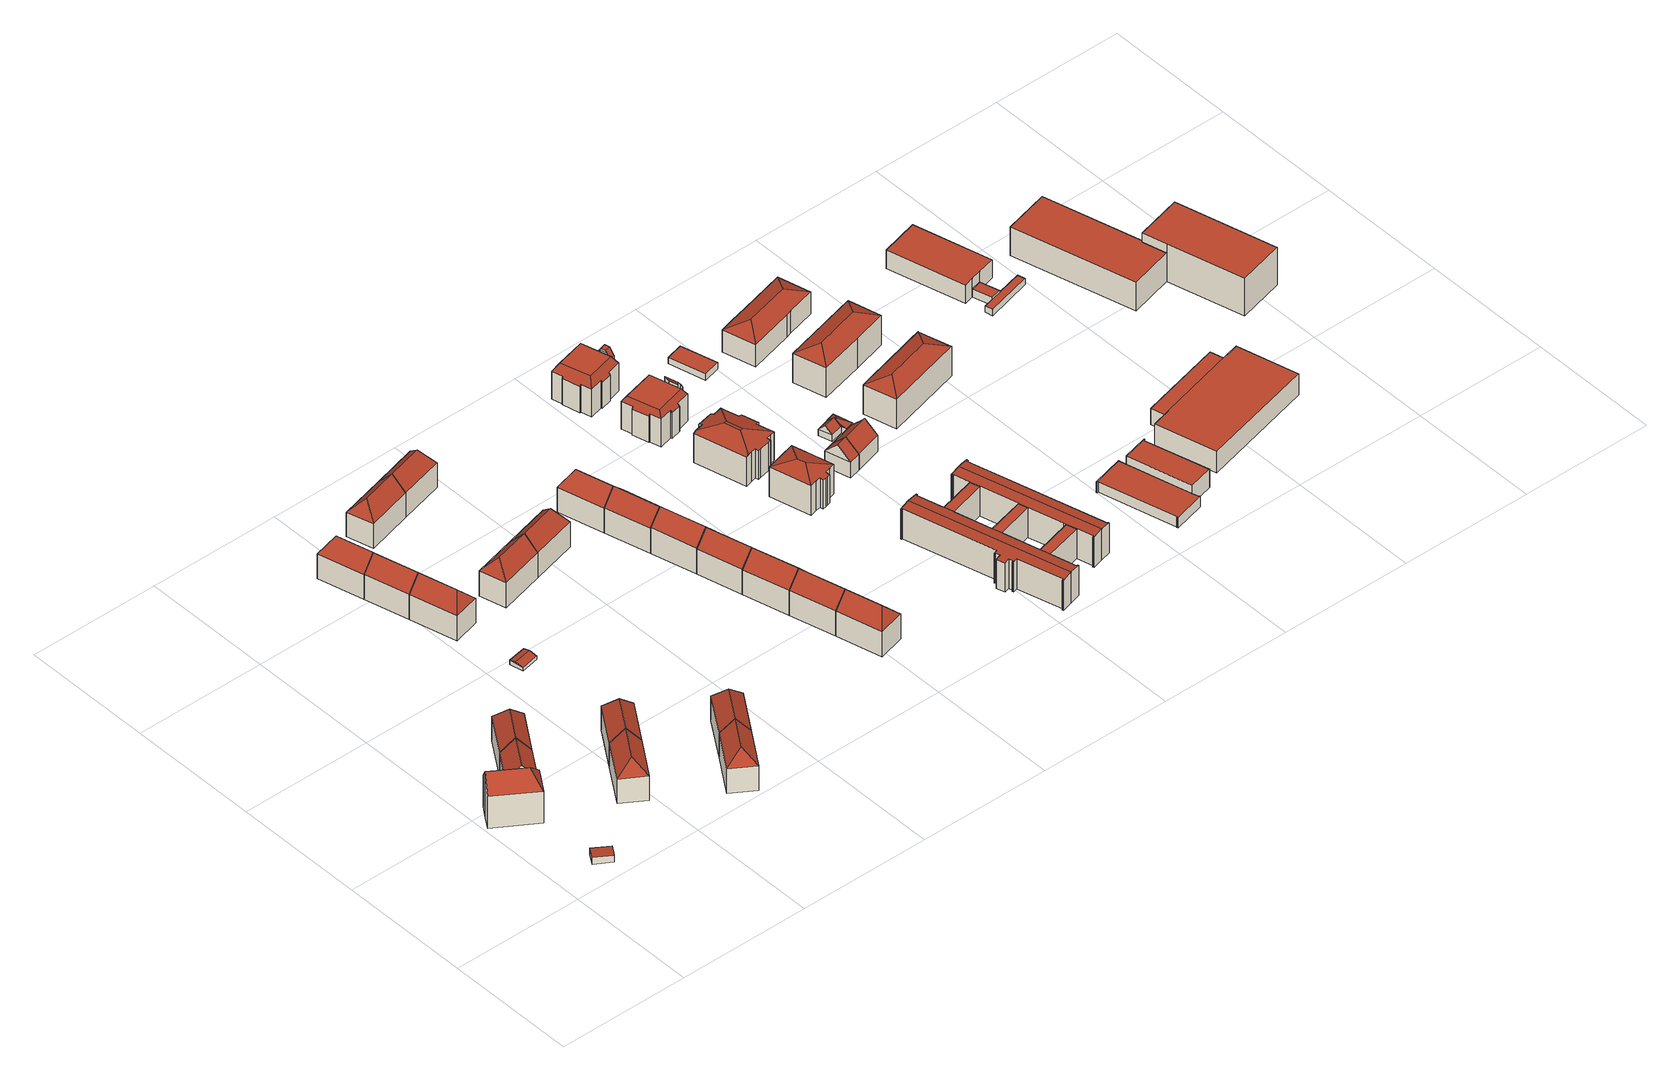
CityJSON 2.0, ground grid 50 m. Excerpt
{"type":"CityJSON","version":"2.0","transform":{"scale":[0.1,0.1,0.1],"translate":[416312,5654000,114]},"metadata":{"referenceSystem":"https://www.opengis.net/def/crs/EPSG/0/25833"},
"CityObjects":{
"building1":{"type":"Building","attributes":{"Dachtyp_tdc":"tdcPolyFlatRoof","Gemeindeschluessel":14612000,"Dachneigung":3.29,"QualitaetDacherkennung":63,"Geometrietyp2DReferenz":"3000","measuredHeight":2.81,"function":"31001_9998","roofType":"2100"},"geometry":[{"type":"Solid","lod":"2","boundaries":[[[[0,1,2,3]],[[1,4,5,2]],[[4,6,7,5]],[[6,0,3,7]],[[6,4,1,0]],[[3,2,5,7]]]],"semantics":{"surfaces":[{"type":"WallSurface"},{"type":"RoofSurface"},{"type":"GroundSurface"}],"values":[[0,0,0,0,1,2]]}}]},
"building2":{"type":"Building","attributes":{"Dachtyp_tdc":"tdcHipAndGableRoof","Gemeindeschluessel":14612000,"Dachneigung":47.98,"QualitaetDacherkennung":74,"Geometrietyp2DReferenz":"3000","measuredHeight":18.82,"function":"31001_9998","roofType":"5000"},"geometry":[{"type":"Solid","lod":"2","boundaries":[[[[8,9,10,11]],[[9,12,13,10]],[[12,14,15,13]],[[14,16,17,15]],[[16,18,19,17]],[[18,20,21,19]],[[20,8,11,21]],[[16,14,22]],[[14,12,9,8,20,22]],[[20,18,16,22]],[[11,10,13,15,17,19,21]]]],"semantics":{"surfaces":[{"type":"WallSurface"},{"type":"RoofSurface"},{"type":"GroundSurface"}],"values":[[0,0,0,0,0,0,0,1,1,1,2]]}}]},
"building3":{"type":"Building","attributes":{"Dachtyp_tdc":"tdcGableRoof","Gemeindeschluessel":14612000,"Dachneigung":47.34,"QualitaetDacherkennung":72,"Geometrietyp2DReferenz":"3000","measuredHeight":15.58,"function":"31001_9998","roofType":"3100"},"geometry":[{"type":"Solid","lod":"2","boundaries":[[[[23,24,25,10]],[[24,26,27,25]],[[26,28,13,27]],[[28,23,10,13]],[[26,24,29]],[[23,28,30]],[[24,23,30,29]],[[28,26,29,30]],[[10,25,27,13]]]],"semantics":{"surfaces":[{"type":"WallSurface"},{"type":"RoofSurface"},{"type":"GroundSurface"}],"values":[[0,0,0,0,0,0,1,1,2]]}}]},
"building4":{"type":"Building","attributes":{"Dachtyp_tdc":"tdcHipAndGableRoof","Gemeindeschluessel":14612000,"Dachneigung":46.86,"QualitaetDacherkennung":62,"Geometrietyp2DReferenz":"3000","measuredHeight":15.5,"function":"31001_9998","roofType":"5000"},"geometry":[{"type":"Solid","lod":"2","boundaries":[[[[31,32,33,34]],[[32,35,36,33]],[[35,26,37,36]],[[26,31,34,37]],[[35,32,38]],[[31,26,39]],[[32,31,39,38]],[[26,35,38,39]],[[34,33,36,37]]]],"semantics":{"surfaces":[{"type":"WallSurface"},{"type":"RoofSurface"},{"type":"GroundSurface"}],"values":[[0,0,0,0,1,0,1,1,2]]}}]},
"building5":{"type":"Building","attributes":{"Dachtyp_tdc":"tdcHipAndGableRoof","Gemeindeschluessel":14612000,"Dachneigung":47,"QualitaetDacherkennung":72,"Geometrietyp2DReferenz":"3000","measuredHeight":15.41,"function":"31001_9998","roofType":"5000"},"geometry":[{"type":"Solid","lod":"2","boundaries":[[[[40,41,42,43]],[[41,44,45,42]],[[44,46,47,45]],[[46,40,43,47]],[[44,41,48]],[[40,46,49]],[[41,40,49,48]],[[46,44,48,49]],[[43,42,45,47]]]],"semantics":{"surfaces":[{"type":"WallSurface"},{"type":"RoofSurface"},{"type":"GroundSurface"}],"values":[[0,0,0,0,1,0,1,1,2]]}}]},
"building6":{"type":"Building","attributes":{"Dachtyp_tdc":"tdcHipAndGableRoof","Gemeindeschluessel":14612000,"Dachneigung":47.11,"QualitaetDacherkennung":73,"Geometrietyp2DReferenz":"3000","measuredHeight":15.39,"function":"31001_9998","roofType":"5000"},"geometry":[{"type":"Solid","lod":"2","boundaries":[[[[50,51,52,47]],[[51,53,54,52]],[[53,55,43,54]],[[55,50,47,43]],[[53,51,56]],[[50,55,49]],[[51,50,49,56]],[[55,53,56,49]],[[47,52,54,43]]]],"semantics":{"surfaces":[{"type":"WallSurface"},{"type":"RoofSurface"},{"type":"GroundSurface"}],"values":[[0,0,0,0,1,0,1,1,2]]}}]},
"building7":{"type":"Building","attributes":{"Dachtyp_tdc":"tdcHipAndGableRoof","Gemeindeschluessel":14612000,"Dachneigung":46.91,"QualitaetDacherkennung":72,"Geometrietyp2DReferenz":"3000","measuredHeight":15.43,"function":"31001_9998","roofType":"5000"},"geometry":[{"type":"Solid","lod":"2","boundaries":[[[[57,58,59,60]],[[58,61,62,59]],[[61,63,64,62]],[[63,57,60,64]],[[61,58,65]],[[57,63,66]],[[58,57,66,65]],[[63,61,65,66]],[[60,59,62,64]]]],"semantics":{"surfaces":[{"type":"WallSurface"},{"type":"RoofSurface"},{"type":"GroundSurface"}],"values":[[0,0,0,0,1,0,1,1,2]]}}]},
"building8":{"type":"Building","attributes":{"Dachtyp_tdc":"tdcGableRoof","Gemeindeschluessel":14612000,"Dachneigung":17.87,"QualitaetDacherkennung":82,"Geometrietyp2DReferenz":"3000","measuredHeight":2.38,"function":"31001_9998","roofType":"3100"},"geometry":[{"type":"Solid","lod":"2","boundaries":[[[[67,68,69,70]],[[68,71,72,69]],[[71,73,74,72]],[[73,67,70,74]],[[71,68,75]],[[67,73,76]],[[68,67,76,75]],[[73,71,75,76]],[[70,69,72,74]]]],"semantics":{"surfaces":[{"type":"WallSurface"},{"type":"RoofSurface"},{"type":"GroundSurface"}],"values":[[0,0,0,0,0,0,1,1,2]]}}]},
"building9":{"type":"Building","attributes":{"Dachtyp_tdc":"tdcHipAndGableRoof","Gemeindeschluessel":14612000,"Dachneigung":46.76,"QualitaetDacherkennung":74,"Geometrietyp2DReferenz":"3000","measuredHeight":15.59,"function":"31001_9998","roofType":"5000"},"geometry":[{"type":"Solid","lod":"2","boundaries":[[[[77,78,79,80]],[[78,81,82,79]],[[81,83,84,82]],[[83,77,80,84]],[[81,78,85]],[[77,83,86]],[[78,77,86,85]],[[83,81,85,86]],[[80,79,82,84]]]],"semantics":{"surfaces":[{"type":"WallSurface"},{"type":"RoofSurface"},{"type":"GroundSurface"}],"values":[[0,0,0,0,1,0,1,1,2]]}}]},
"building10":{"type":"Building","attributes":{"Dachtyp_tdc":"tdcHipAndGableRoof","Gemeindeschluessel":14612000,"Dachneigung":46.95,"QualitaetDacherkennung":73,"Geometrietyp2DReferenz":"3000","measuredHeight":15.46,"function":"31001_9998","roofType":"5000"},"geometry":[{"type":"Solid","lod":"2","boundaries":[[[[63,87,88,64]],[[87,89,90,88]],[[89,57,60,90]],[[57,63,64,60]],[[89,87,91]],[[63,57,92]],[[87,63,92,91]],[[57,89,91,92]],[[64,88,90,60]]]],"semantics":{"surfaces":[{"type":"WallSurface"},{"type":"RoofSurface"},{"type":"GroundSurface"}],"values":[[0,0,0,0,1,0,1,1,2]]}}]},
"building11":{"type":"Building","attributes":{"Dachtyp_tdc":"tdcGableRoof","Gemeindeschluessel":14612000,"Dachneigung":47.06,"QualitaetDacherkennung":64,"Geometrietyp2DReferenz":"3000","measuredHeight":15.62,"function":"31001_9998","roofType":"3100"},"geometry":[{"type":"Solid","lod":"2","boundaries":[[[[93,77,80,94]],[[77,95,84,80]],[[95,96,97,84]],[[96,93,94,97]],[[95,77,86]],[[93,96,98]],[[77,93,98,86]],[[96,95,86,98]],[[94,80,84,97]]]],"semantics":{"surfaces":[{"type":"WallSurface"},{"type":"RoofSurface"},{"type":"GroundSurface"}],"values":[[0,0,0,0,0,0,1,1,2]]}}]},
"building12":{"type":"Building","attributes":{"Dachtyp_tdc":"tdcHipAndGableRoof","Gemeindeschluessel":14612000,"Dachneigung":47.13,"QualitaetDacherkennung":74,"Geometrietyp2DReferenz":"3000","measuredHeight":15.6,"function":"31001_9998","roofType":"5000"},"geometry":[{"type":"Solid","lod":"2","boundaries":[[[[99,100,101,97]],[[100,102,103,101]],[[102,93,94,103]],[[93,99,97,94]],[[102,100,104]],[[99,93,105]],[[100,99,105,104]],[[93,102,104,105]],[[97,101,103,94]]]],"semantics":{"surfaces":[{"type":"WallSurface"},{"type":"RoofSurface"},{"type":"GroundSurface"}],"values":[[0,0,0,0,1,0,1,1,2]]}}]},
"building13":{"type":"Building","attributes":{"Dachtyp_tdc":"tdcHipAndGableRoof","Gemeindeschluessel":14612000,"Dachneigung":46.88,"QualitaetDacherkennung":65,"Geometrietyp2DReferenz":"3000","measuredHeight":15.65,"function":"31001_9998","roofType":"5000"},"geometry":[{"type":"Solid","lod":"2","boundaries":[[[[106,107,108,109]],[[107,110,111,108]],[[110,112,113,111]],[[112,106,109,113]],[[110,107,114]],[[106,112,115]],[[107,106,115,114]],[[112,110,114,115]],[[109,108,111,113]]]],"semantics":{"surfaces":[{"type":"WallSurface"},{"type":"RoofSurface"},{"type":"GroundSurface"}],"values":[[0,0,0,0,1,0,1,1,2]]}}]},
"building14":{"type":"Building","attributes":{"Dachtyp_tdc":"tdcHipAndGableRoof","Gemeindeschluessel":14612000,"Dachneigung":47.05,"QualitaetDacherkennung":65,"Geometrietyp2DReferenz":"3000","measuredHeight":15.39,"function":"31001_9998","roofType":"5000"},"geometry":[{"type":"Solid","lod":"2","boundaries":[[[[116,117,118,119]],[[117,120,121,118]],[[120,122,123,121]],[[122,116,119,123]],[[120,117,124]],[[116,122,125]],[[117,116,125,124]],[[122,120,124,125]],[[119,118,121,123]]]],"semantics":{"surfaces":[{"type":"WallSurface"},{"type":"RoofSurface"},{"type":"GroundSurface"}],"values":[[0,0,0,0,1,0,1,1,2]]}}]},
"building15":{"type":"Building","attributes":{"Dachtyp_tdc":"tdcHipAndGableRoof","Gemeindeschluessel":14612000,"Dachneigung":46.88,"QualitaetDacherkennung":65,"Geometrietyp2DReferenz":"3000","measuredHeight":15.63,"function":"31001_9998","roofType":"5000"},"geometry":[{"type":"Solid","lod":"2","boundaries":[[[[112,126,127,113]],[[126,128,129,127]],[[128,106,109,129]],[[106,112,113,109]],[[128,126,130]],[[112,106,115]],[[126,112,115,130]],[[106,128,130,115]],[[113,127,129,109]]]],"semantics":{"surfaces":[{"type":"WallSurface"},{"type":"RoofSurface"},{"type":"GroundSurface"}],"values":[[0,0,0,0,1,0,1,1,2]]}}]},
"building16":{"type":"Building","attributes":{"Dachtyp_tdc":"tdcHipAndGableRoof","Gemeindeschluessel":14612000,"Dachneigung":46.89,"QualitaetDacherkennung":65,"Geometrietyp2DReferenz":"3000","measuredHeight":15.41,"function":"31001_9998","roofType":"5000"},"geometry":[{"type":"Solid","lod":"2","boundaries":[[[[122,131,132,123]],[[131,133,134,132]],[[133,116,119,134]],[[116,122,123,119]],[[133,131,135]],[[122,116,125]],[[131,122,125,135]],[[116,133,135,125]],[[123,132,134,119]]]],"semantics":{"surfaces":[{"type":"WallSurface"},{"type":"RoofSurface"},{"type":"GroundSurface"}],"values":[[0,0,0,0,1,0,1,1,2]]}}]},
"building17":{"type":"Building","attributes":{"Dachtyp_tdc":"tdcHipAndGableRoof","Gemeindeschluessel":14612000,"Dachneigung":46.81,"QualitaetDacherkennung":74,"Geometrietyp2DReferenz":"3000","measuredHeight":15.69,"function":"31001_9998","roofType":"5000"},"geometry":[{"type":"Solid","lod":"2","boundaries":[[[[136,137,138,139]],[[137,140,141,138]],[[140,142,143,141]],[[142,136,139,143]],[[140,137,144]],[[136,142,145]],[[137,136,145,144]],[[142,140,144,145]],[[139,138,141,143]]]],"semantics":{"surfaces":[{"type":"WallSurface"},{"type":"RoofSurface"},{"type":"GroundSurface"}],"values":[[0,0,0,0,1,0,1,1,2]]}}]},
"building18":{"type":"Building","attributes":{"Dachtyp_tdc":"tdcGableRoof","Gemeindeschluessel":14612000,"Dachneigung":46.72,"QualitaetDacherkennung":76,"Geometrietyp2DReferenz":"3000","measuredHeight":15.69,"function":"31001_9998","roofType":"3100"},"geometry":[{"type":"Solid","lod":"2","boundaries":[[[[146,136,139,147]],[[136,142,143,139]],[[142,148,149,143]],[[148,146,147,149]],[[142,136,145]],[[146,148,150]],[[136,146,150,145]],[[148,142,145,150]],[[147,139,143,149]]]],"semantics":{"surfaces":[{"type":"WallSurface"},{"type":"RoofSurface"},{"type":"GroundSurface"}],"values":[[0,0,0,0,0,0,1,1,2]]}}]},
"building19":{"type":"Building","attributes":{"Dachtyp_tdc":"tdcGableRoof","Gemeindeschluessel":14612000,"Dachneigung":46.92,"QualitaetDacherkennung":76,"Geometrietyp2DReferenz":"3000","measuredHeight":15.68,"function":"31001_9998","roofType":"3100"},"geometry":[{"type":"Solid","lod":"2","boundaries":[[[[151,146,147,152]],[[146,153,149,147]],[[153,154,155,149]],[[154,151,152,155]],[[153,146,156]],[[151,154,157]],[[146,151,157,156]],[[154,153,156,157]],[[152,147,149,155]]]],"semantics":{"surfaces":[{"type":"WallSurface"},{"type":"RoofSurface"},{"type":"GroundSurface"}],"values":[[0,0,0,0,0,0,1,1,2]]}}]},
"building20":{"type":"Building","attributes":{"Dachtyp_tdc":"tdcGableRoof","Gemeindeschluessel":14612000,"Dachneigung":46.98,"QualitaetDacherkennung":73,"Geometrietyp2DReferenz":"3000","measuredHeight":15.67,"function":"31001_9998","roofType":"3100"},"geometry":[{"type":"Solid","lod":"2","boundaries":[[[[158,151,152,159]],[[151,160,155,152]],[[160,161,162,155]],[[161,158,159,162]],[[160,151,157]],[[158,161,163]],[[151,158,163,157]],[[161,160,157,163]],[[159,152,155,162]]]],"semantics":{"surfaces":[{"type":"WallSurface"},{"type":"RoofSurface"},{"type":"GroundSurface"}],"values":[[0,0,0,0,0,0,1,1,2]]}}]},
"building21":{"type":"Building","attributes":{"Dachtyp_tdc":"tdcFreeFormRoof","Gemeindeschluessel":14612000,"Dachneigung":44.76,"QualitaetDacherkennung":67,"Geometrietyp2DReferenz":"3000","measuredHeight":15.62,"function":"31001_9998","roofType":"5000"},"geometry":[{"type":"Solid","lod":"2","boundaries":[[[[164,165,166,167]],[[165,168,159,166]],[[168,169,162,159]],[[169,164,167,162]],[[163,169,168]],[[170,163,168,165]],[[170,165,164]],[[163,170,164,169]],[[167,166,159,162]]]],"semantics":{"surfaces":[{"type":"WallSurface"},{"type":"RoofSurface"},{"type":"GroundSurface"}],"values":[[0,0,0,0,0,1,0,1,2]]}}]},
"building22":{"type":"Building","attributes":{"Dachtyp_tdc":"tdcGableRoof","Gemeindeschluessel":14612000,"Dachneigung":46.89,"QualitaetDacherkennung":71,"Geometrietyp2DReferenz":"3000","measuredHeight":15.59,"function":"31001_9998","roofType":"3100"},"geometry":[{"type":"Solid","lod":"2","boundaries":[[[[171,165,172,173]],[[165,174,175,172]],[[174,176,177,175]],[[176,171,173,177]],[[174,165,178]],[[171,176,179]],[[165,171,179,178]],[[176,174,178,179]],[[173,172,175,177]]]],"semantics":{"surfaces":[{"type":"WallSurface"},{"type":"RoofSurface"},{"type":"GroundSurface"}],"values":[[0,0,0,0,0,0,1,1,2]]}}]},
"building23":{"type":"Building","attributes":{"Dachtyp_tdc":"tdcHipAndGableRoof","Gemeindeschluessel":14612000,"Dachneigung":46.72,"QualitaetDacherkennung":73,"Geometrietyp2DReferenz":"3000","measuredHeight":15.56,"function":"31001_9998","roofType":"5000"},"geometry":[{"type":"Solid","lod":"2","boundaries":[[[[180,181,182,177]],[[181,183,184,182]],[[183,185,173,184]],[[185,180,177,173]],[[183,181,186]],[[180,185,187]],[[181,180,187,186]],[[185,183,186,187]],[[177,182,184,173]]]],"semantics":{"surfaces":[{"type":"WallSurface"},{"type":"RoofSurface"},{"type":"GroundSurface"}],"values":[[0,0,0,0,1,0,1,1,2]]}}]},
"building24":{"type":"Building","attributes":{"Gemeindeschluessel":14612000,"Geometrietyp2DReferenz":"3000","function":"31001_9998","roofType":"9999"},"children":["building24-1","building24-2"]},
"building24-1":{"type":"BuildingPart","attributes":{"Dachtyp_tdc":"tdcHipRoof","Dachneigung":18.29,"QualitaetDacherkennung":55,"Geometrietyp2DReferenz":"3000","measuredHeight":14.14,"roofType":"3200"},"parents":["building24"],"geometry":[{"type":"MultiSurface","lod":"2","boundaries":[[[188,189,190,191,192]],[[189,193,194,190]],[[193,195,196,194]],[[195,197,198,196]],[[197,199,200,198]],[[199,201,202,200]],[[203,204,205,206]],[[204,207,208,205]],[[207,209,210,208]],[[209,211,212,210]],[[211,213,214,212]],[[213,215,216,214]],[[215,217,218,216]],[[217,219,220,218]],[[211,209,207,204,203,201,199,197,195,193,221]],[[215,213,222]],[[193,189,188,217,215,222,221]],[[213,211,221,222]],[[191,190,194,196,198,200,202,206,205,208,210,212,214,216,218]],[[201,203,206,202]]],"semantics":{"surfaces":[{"type":"WallSurface"},{"type":"RoofSurface"},{"type":"GroundSurface"}],"values":[0,0,0,0,0,0,0,0,0,0,0,0,0,0,1,1,1,1,2,0]}}]},
"building24-2":{"type":"BuildingPart","attributes":{"Dachtyp_tdc":"tdcGableRoof","Dachneigung":31.77,"QualitaetDacherkennung":14,"Geometrietyp2DReferenz":"3000","measuredHeight":7.33,"roofType":"3100"},"parents":["building24"],"geometry":[{"type":"MultiSurface","lod":"2","boundaries":[[[223,224,225,226]],[[224,227,190,225]],[[227,192,191,190]],[[220,223,226,218]],[[219,228,229,230]],[[227,224,229,228,192]],[[223,230,229,224]],[[220,219,230,223]],[[226,225,190,191,218]]],"semantics":{"surfaces":[{"type":"WallSurface"},{"type":"RoofSurface"},{"type":"GroundSurface"}],"values":[0,0,0,0,1,1,0,0,2]}}]},
"building25":{"type":"Building","attributes":{"Dachtyp_tdc":"tdcFreeFormRoof","Gemeindeschluessel":14612000,"Dachneigung":19.3,"QualitaetDacherkennung":55,"Geometrietyp2DReferenz":"3000","measuredHeight":14.36,"function":"31001_9998","roofType":"5000"},"geometry":[{"type":"Solid","lod":"2","boundaries":[[[[231,232,233,234]],[[232,235,236,233]],[[235,237,238,236]],[[237,239,240,238]],[[239,241,242,240]],[[241,243,244,242]],[[243,245,246,244]],[[245,247,248,246]],[[247,249,250,248]],[[249,251,252,250]],[[251,253,254,252]],[[253,255,256,254]],[[255,257,258,256]],[[257,259,260,258]],[[259,261,262,260]],[[261,263,264,262]],[[263,265,266,264]],[[265,267,268,266]],[[267,269,270,268]],[[269,271,272,270]],[[271,273,274,272]],[[273,275,276,274]],[[275,231,234,276]],[[277,278,279,280,255,253]],[[281,267,265,263,261,259,257,280,279,282]],[[231,275,273,271,269,281,282,283,284,232]],[[239,237,235,284,283,278,277,251,249,247,245,243,241]],[[278,283,282,279]],[[235,232,284]],[[253,251,277]],[[257,255,280]],[[269,267,281]],[[234,233,236,238,240,242,244,246,248,250,252,254,256,258,260,262,264,266,268,270,272,274,276]]]],"semantics":{"surfaces":[{"type":"WallSurface"},{"type":"RoofSurface"},{"type":"GroundSurface"}],"values":[[0,0,0,0,0,0,0,0,0,0,0,0,0,0,0,0,0,0,0,0,0,0,0,1,1,1,1,1,0,0,0,0,2]]}}]},
"building26":{"type":"Building","attributes":{"Gemeindeschluessel":14612000,"Geometrietyp2DReferenz":"3000","function":"31001_9998","roofType":"9999"},"children":["building26-1","building26-2"]},
"building26-1":{"type":"BuildingPart","attributes":{"Dachtyp_tdc":"tdcCutTentRoof","Dachneigung":0,"QualitaetDacherkennung":75,"Geometrietyp2DReferenz":"3000","measuredHeight":13.65,"roofType":"9999"},"parents":["building26"],"geometry":[{"type":"MultiSurface","lod":"2","boundaries":[[[285,286,287,288]],[[286,289,290,287]],[[289,291,292,290]],[[291,293,294,292]],[[295,296,297]],[[296,298,299,297]],[[298,300,301,299]],[[300,302,303,301]],[[302,304,305,303]],[[304,306,307,305]],[[306,308,309,307]],[[308,310,311,309]],[[310,312,313,311]],[[312,314,315,313]],[[314,316,317,315]],[[316,318,319,317]],[[318,320,321,319]],[[320,322,323,321]],[[322,324,325,323]],[[324,326,327,325]],[[326,328,329,327]],[[328,330,331,329]],[[330,332,333,331]],[[332,285,288,333]],[[308,306,304,302,300,298,296,295,293,291,289,334,335]],[[318,316,314,312,310,308,335,336]],[[328,326,324,322,320,318,336,337]],[[289,286,285,332,330,328,337,334]],[[337,336,335,334]],[[288,287,290,292,294,297,299,301,303,305,307,309,311,313,315,317,319,321,323,325,327,329,331,333]]],"semantics":{"surfaces":[{"type":"WallSurface"},{"type":"RoofSurface"},{"type":"GroundSurface"}],"values":[0,0,0,0,0,0,0,0,0,0,0,0,0,0,0,0,0,0,0,0,0,0,0,0,1,1,1,1,1,2]}}]},
"building26-2":{"type":"BuildingPart","attributes":{"Dachtyp_tdc":"tdcPolyFlatRoof","Dachneigung":56.02,"QualitaetDacherkennung":42,"Geometrietyp2DReferenz":"3000","measuredHeight":14.26,"roofType":"2100"},"parents":["building26"],"geometry":[{"type":"MultiSurface","lod":"2","boundaries":[[[338,339,292,294,293]],[[339,340,341,292]],[[340,342,343,341]],[[342,344,345,343]],[[344,346,295,297,345]],[[346,344,342,340,339,338]],[[294,292,341,343,345,297]]],"semantics":{"surfaces":[{"type":"WallSurface"},{"type":"RoofSurface"},{"type":"GroundSurface"}],"values":[0,0,0,0,0,1,2]}}]},
"building27":{"type":"Building","attributes":{"Gemeindeschluessel":14612000,"Geometrietyp2DReferenz":"3000","function":"31001_9998","roofType":"9999"},"children":["building27-1","building27-2"]},
"building27-1":{"type":"BuildingPart","attributes":{"Dachtyp_tdc":"tdcCutTentRoof","Dachneigung":0.496,"QualitaetDacherkennung":67,"Geometrietyp2DReferenz":"3000","measuredHeight":14.46,"roofType":"9999"},"parents":["building27"],"geometry":[{"type":"MultiSurface","lod":"2","boundaries":[[[347,348,349,350]],[[348,351,352,349]],[[351,353,354,352]],[[353,355,356,354]],[[355,357,358,356]],[[357,359,360,358]],[[359,361,362,360]],[[361,363,364,362]],[[363,365,364]],[[366,367,368,369]],[[367,370,371,368]],[[370,372,373,371]],[[372,374,375,373]],[[374,376,377,375]],[[376,378,379,377]],[[378,380,381,379]],[[380,382,383,381]],[[382,384,385,383]],[[384,347,350,385]],[[361,359,357,355,353,351,386,387]],[[370,367,366,365,363,361,387,388]],[[380,378,376,374,372,370,388,389]],[[351,348,347,384,382,380,389,386]],[[389,388,387,386]],[[350,349,352,354,356,358,360,362,364,368,371,373,375,377,379,381,383,385]]],"semantics":{"surfaces":[{"type":"WallSurface"},{"type":"RoofSurface"},{"type":"GroundSurface"}],"values":[0,0,0,0,0,0,0,0,0,0,0,0,0,0,0,0,0,0,0,1,1,1,1,1,2]}}]},
"building27-2":{"type":"BuildingPart","attributes":{"Dachtyp_tdc":"tdcCutGableRoof","Dachneigung":58.44,"QualitaetDacherkennung":35,"Geometrietyp2DReferenz":"3000","measuredHeight":14.31,"roofType":"9999"},"parents":["building27"],"geometry":[{"type":"MultiSurface","lod":"2","boundaries":[[[365,390,391,364]],[[390,392,393,391]],[[392,369,368,393]],[[390,365,394,395]],[[392,390,395,396]],[[369,392,396,397,366]],[[396,395,394,397]],[[364,391,393,368]]],"semantics":{"surfaces":[{"type":"WallSurface"},{"type":"RoofSurface"},{"type":"GroundSurface"}],"values":[0,0,0,1,0,1,1,2]}}]},
"building28":{"type":"Building","attributes":{"Gemeindeschluessel":14612000,"Dachneigung":84.16,"Dachorientierung":165.35,"MittlereTraufHoehe":126.36,"QualitaetDacherkennung":100,"ObjektHoehe":12.71,"BodenHoehe":114.08,"Geometrietyp2DReferenz":"3000","AbsoluteHoehe":126.79,"Dachflaeche":495.5,"measuredHeight":12.71,"function":"31001_9998","roofType":"3100","storeysAboveGround":4},"children":["building28-1","building28-2","building28-3","building28-4"],"geometry":[{"type":"MultiSurface","lod":"2","boundaries":[[[398,399,400,401]],[[399,402,403,400]],[[402,404,405,403]],[[404,406,407,405]],[[406,408,409,410,407]],[[411,412,413,414,415,416]],[[417,418,419,420,421,422]],[[423,424,425,426]],[[424,427,428,425]],[[427,429,430,428]],[[429,431,432,430]],[[431,433,434,432]],[[433,435,436,434]],[[435,437,438,436]],[[437,439,440,438]],[[439,441,442,440]],[[441,443,444,442]],[[443,445,446,444]],[[445,447,448,446]],[[447,449,450,448]],[[449,398,401,450]],[[451,452,453,454,455]],[[452,456,457,453]],[[456,458,459,457]],[[458,460,461,459]],[[460,462,463,461]],[[462,464,465,463]],[[464,466,467,465]],[[466,423,426,467]],[[460,458,456,452,451,468,418,417,469,412,411,470,408,406,404,402,399]],[[399,398,449,447,445,443,441,439,437,435,433,431,429,427,424,423,466,464,462,460]],[[426,425,428,430,432,434,436,438,440,442,444,446,448,450,401,400,403,405,407,410,471,415,414,472,421,420,473,454,453,457,459,461,463,465,467]],[[474,409,408,470]],[[474,471,410,409]],[[416,474,470,411]],[[416,415,471,474]],[[475,413,412,469]],[[475,472,414,413]],[[422,475,469,417]],[[422,421,472,475]],[[476,419,418,468]],[[476,473,420,419]],[[455,476,468,451]],[[455,454,473,476]]],"semantics":{"surfaces":[{"type":"WallSurface"},{"type":"RoofSurface"},{"type":"GroundSurface"},{"type":"ClosureSurface","isClosure":"1","QuelleClosure":"LoD2WallSurface"}],"values":[0,0,0,0,0,0,0,0,0,0,0,0,0,0,0,0,0,0,0,0,0,0,0,0,0,0,0,0,0,1,1,2,0,3,0,3,0,3,0,3,0,3,0,3]}}]},
"building28-1":{"type":"BuildingPart","attributes":{"Dachneigung":90,"Dachorientierung":0,"MittlereTraufHoehe":126.1,"QualitaetDacherkennung":95,"BodenHoehe":114.08,"ObjektTeilHoehe":12.02,"Geometrietyp2DReferenz":"3000","AbsoluteHoehe":126.1,"Dachflaeche":54.71,"measuredHeight":12.02,"roofType":"1000","storeysAboveGround":4},"parents":["building28"],"geometry":[{"type":"MultiSurface","lod":"2","boundaries":[[[409,477,478,410]],[[479,416,415,480]],[[479,481,477,409,474,416]],[[415,471,410,478,482,480]],[[474,471,415,416]],[[410,471,474,409]],[[482,478,477,481]],[[480,482,481,479]]],"semantics":{"surfaces":[{"type":"WallSurface"},{"type":"RoofSurface"},{"type":"GroundSurface"},{"type":"ClosureSurface","isClosure":"1","QuelleClosure":"LoD2WallSurface"}],"values":[0,0,1,2,3,3,3,3]}}]},
"building28-2":{"type":"BuildingPart","attributes":{"Dachneigung":90,"Dachorientierung":0,"MittlereTraufHoehe":126.08,"QualitaetDacherkennung":94,"BodenHoehe":114.08,"ObjektTeilHoehe":12,"Geometrietyp2DReferenz":"3000","AbsoluteHoehe":126.08,"Dachflaeche":57.62,"measuredHeight":12,"roofType":"1000","storeysAboveGround":4},"parents":["building28"],"geometry":[{"type":"MultiSurface","lod":"2","boundaries":[[[419,483,484,420]],[[485,455,454,486]],[[485,483,419,476,455]],[[454,473,420,484,486]],[[473,454,455,476]],[[420,473,476,419]],[[486,484,483,485]]],"semantics":{"surfaces":[{"type":"WallSurface"},{"type":"RoofSurface"},{"type":"GroundSurface"},{"type":"ClosureSurface","isClosure":"1","QuelleClosure":"LoD2WallSurface"}],"values":[0,0,1,2,3,3,3]}}]},
"building28-3":{"type":"BuildingPart","attributes":{"Dachneigung":90,"Dachorientierung":0,"MittlereTraufHoehe":126.09,"QualitaetDacherkennung":98,"BodenHoehe":114.08,"ObjektTeilHoehe":12.01,"Geometrietyp2DReferenz":"3000","AbsoluteHoehe":126.09,"Dachflaeche":53.67,"measuredHeight":12.01,"roofType":"1000","storeysAboveGround":4},"parents":["building28"],"geometry":[{"type":"MultiSurface","lod":"2","boundaries":[[[413,487,488,414]],[[489,422,421,490]],[[489,487,413,475,422]],[[421,472,414,488,490]],[[472,421,422,475]],[[414,472,475,413]],[[490,488,487,489]]],"semantics":{"surfaces":[{"type":"WallSurface"},{"type":"RoofSurface"},{"type":"GroundSurface"},{"type":"ClosureSurface","isClosure":"1","QuelleClosure":"LoD2WallSurface"}],"values":[0,0,1,2,3,3,3]}}]},
"building28-4":{"type":"BuildingPart","attributes":{"Dachneigung":84.38,"Dachorientierung":-14.65,"MittlereTraufHoehe":126.47,"QualitaetDacherkennung":100,"BodenHoehe":114.08,"ObjektTeilHoehe":12.74,"Geometrietyp2DReferenz":"3000","AbsoluteHoehe":126.82,"Dachflaeche":414.49,"measuredHeight":12.74,"roofType":"3100","storeysAboveGround":4},"parents":["building28"],"geometry":[{"type":"MultiSurface","lod":"2","boundaries":[[[491,487,488,487]],[[491,492,479,480,488,487]],[[493,494,495,478,477]],[[494,496,497,495]],[[496,498,499,497]],[[498,500,501,499]],[[500,502,503,501]],[[502,504,505,503]],[[504,506,507,505]],[[506,508,509,507]],[[508,510,511,509]],[[510,512,513,511]],[[512,514,515,513]],[[514,516,517,515]],[[516,518,519,517]],[[518,520,521,519]],[[520,522,523,521]],[[522,524,485,486,523]],[[525,526,489,490,527]],[[500,498,496,494,493,528,492,491,526,525,524,522,520,518,516]],[[516,514,512,510,508,506,504,502,500]],[[490,488,480,482,478,495,497,499,501,503,505,507,509,511,513,515,517,519,521,523,486,484,527]],[[487,489,526,491]],[[487,488,490,489]],[[481,479,492,528]],[[481,482,480,479]],[[477,481,528,493]],[[477,478,482,481]],[[527,484,483,485,524,525]],[[484,486,485,483]]],"semantics":{"surfaces":[{"type":"WallSurface"},{"type":"RoofSurface"},{"type":"GroundSurface"},{"type":"ClosureSurface","isClosure":"1","QuelleClosure":"LoD2WallSurface"}],"values":[0,0,0,0,0,0,0,0,0,0,0,0,0,0,0,0,0,0,0,1,1,2,0,3,0,3,0,3,0,3]}}]},
"building29":{"type":"Building","attributes":{"Dachtyp_tdc":"tdcGableRoof","Gemeindeschluessel":14612000,"Dachneigung":44.25,"QualitaetDacherkennung":61,"Geometrietyp2DReferenz":"3000","measuredHeight":11.13,"function":"31001_9998","roofType":"3100"},"geometry":[{"type":"Solid","lod":"2","boundaries":[[[[529,530,531,532]],[[533,534,530,529]],[[534,535,531,530]],[[535,536,532,531]],[[536,533,529,532]],[[535,534,537]],[[533,536,538]],[[534,533,538,537]],[[536,535,537,538]]]],"semantics":{"surfaces":[{"type":"GroundSurface"},{"type":"WallSurface"},{"type":"RoofSurface"}],"values":[[0,1,1,1,1,1,1,2,2]]}}]},
"building30":{"type":"Building","attributes":{"Dachtyp_tdc":"tdcFreeFormRoof","Gemeindeschluessel":14612000,"Dachneigung":44.68,"QualitaetDacherkennung":72,"Geometrietyp2DReferenz":"3000","measuredHeight":11.26,"function":"31001_9998","roofType":"5000"},"geometry":[{"type":"Solid","lod":"2","boundaries":[[[[539,540,541,530]],[[540,542,543,541]],[[542,544,545,543]],[[544,546,547,545]],[[546,548,549,547]],[[548,550,531,549]],[[550,539,530,531]],[[548,546,544,551,552,550]],[[551,542,540,539,552]],[[544,542,551]],[[539,550,552]],[[530,541,543,545,547,549,531]]]],"semantics":{"surfaces":[{"type":"WallSurface"},{"type":"RoofSurface"},{"type":"GroundSurface"}],"values":[[0,0,0,0,0,0,0,1,1,0,0,2]]}}]},
"building31":{"type":"Building","attributes":{"Dachtyp_tdc":"tdcGableRoof","Gemeindeschluessel":14612000,"Dachneigung":43.42,"QualitaetDacherkennung":79,"Geometrietyp2DReferenz":"3000","measuredHeight":5.17,"function":"31001_9998","roofType":"3100"},"geometry":[{"type":"Solid","lod":"2","boundaries":[[[[553,554,555,556]],[[554,557,558,555]],[[557,559,560,558]],[[559,553,556,560]],[[557,554,561]],[[553,559,562]],[[554,553,562,561]],[[559,557,561,562]],[[556,555,558,560]]]],"semantics":{"surfaces":[{"type":"WallSurface"},{"type":"RoofSurface"},{"type":"GroundSurface"}],"values":[[0,0,0,0,0,0,1,1,2]]}}]},
"building32":{"type":"Building","attributes":{"Dachtyp_tdc":"tdcFreeFormRoof","Gemeindeschluessel":14612000,"Dachneigung":18.81,"QualitaetDacherkennung":53,"Geometrietyp2DReferenz":"3000","measuredHeight":4.23,"function":"31001_9998","roofType":"5000"},"geometry":[{"type":"Solid","lod":"2","boundaries":[[[[563,564,565,560]],[[564,566,567,565]],[[566,568,569,567]],[[568,563,560,569]],[[566,564,570]],[[571,570,564,563]],[[566,570,571,568]],[[563,568,571]],[[560,565,567,569]]]],"semantics":{"surfaces":[{"type":"WallSurface"},{"type":"RoofSurface"},{"type":"GroundSurface"}],"values":[[0,0,0,0,1,1,1,0,2]]}}]},
"building33":{"type":"Building","attributes":{"Dachtyp_tdc":"tdcPolyFlatRoof","Gemeindeschluessel":14612000,"Dachneigung":0,"QualitaetDacherkennung":75,"Geometrietyp2DReferenz":"3000","measuredHeight":2.54,"function":"31001_9998","roofType":"1000"},"geometry":[{"type":"Solid","lod":"2","boundaries":[[[[572,573,574,575]],[[573,576,577,574]],[[576,578,579,577]],[[578,572,575,579]],[[578,576,573,572]],[[575,574,577,579]]]],"semantics":{"surfaces":[{"type":"WallSurface"},{"type":"RoofSurface"},{"type":"GroundSurface"}],"values":[[0,0,0,0,1,2]]}}]},
"building34":{"type":"Building","attributes":{"Dachtyp_tdc":"tdcFreeFormRoof","Gemeindeschluessel":14612000,"Dachneigung":23.64,"QualitaetDacherkennung":75,"Geometrietyp2DReferenz":"3000","measuredHeight":14.88,"function":"31001_9998","roofType":"5000"},"geometry":[{"type":"Solid","lod":"2","boundaries":[[[[580,581,582,583]],[[581,584,585,582]],[[584,586,587,585]],[[586,588,589,587]],[[588,590,591,589]],[[590,592,593,591]],[[592,580,583,593]],[[588,594,595,590]],[[596,580,592]],[[594,597,598,599,580,596,595]],[[592,590,595,596]],[[584,598,597,586]],[[581,599,598,584]],[[586,597,594,588]],[[580,599,581]],[[583,582,585,587,589,591,593]]]],"semantics":{"surfaces":[{"type":"WallSurface"},{"type":"RoofSurface"},{"type":"GroundSurface"}],"values":[[0,0,0,0,0,0,0,1,1,1,1,0,0,0,0,2]]}}]},
"building35":{"type":"Building","attributes":{"Dachtyp_tdc":"tdcHipRoof","Gemeindeschluessel":14612000,"Dachneigung":22.99,"QualitaetDacherkennung":75,"Geometrietyp2DReferenz":"3000","measuredHeight":14.84,"function":"31001_9998","roofType":"3200"},"geometry":[{"type":"Solid","lod":"2","boundaries":[[[[600,601,602,603]],[[601,604,605,602]],[[604,606,607,605]],[[606,608,609,607]],[[608,610,611,609]],[[610,612,613,611]],[[612,600,603,613]],[[608,606,614]],[[600,612,615]],[[606,604,601,600,615,614]],[[612,610,608,614,615]],[[603,602,605,607,609,611,613]]]],"semantics":{"surfaces":[{"type":"WallSurface"},{"type":"RoofSurface"},{"type":"GroundSurface"}],"values":[[0,0,0,0,0,0,0,1,1,1,1,2]]}}]},
"building36":{"type":"Building","attributes":{"Gemeindeschluessel":14612000,"Dachneigung":90,"Dachorientierung":0,"MittlereTraufHoehe":122.84,"QualitaetDacherkennung":98,"ObjektHoehe":7.59,"BodenHoehe":115.25,"Geometrietyp2DReferenz":"3000","AbsoluteHoehe":122.84,"Dachflaeche":233.63,"measuredHeight":7.59,"function":"31001_3211","roofType":"1000","storeysAboveGround":3},"children":["building36-1"],"geometry":[{"type":"MultiSurface","lod":"2","boundaries":[[[616,617,618,619]],[[617,620,621,622,618]],[[623,624,625,626,627]],[[624,628,629,625]],[[628,630,631,629]],[[630,632,633,631]],[[632,616,619,633]],[[632,630,628,624,623,620,617,616]],[[619,618,622,626,625,629,631,633]],[[627,621,620,623]],[[627,626,622,621]]],"semantics":{"surfaces":[{"type":"WallSurface"},{"type":"RoofSurface"},{"type":"GroundSurface"},{"type":"ClosureSurface","isClosure":"1","QuelleClosure":"LoD2WallSurface"}],"values":[0,0,0,0,0,0,0,1,2,0,3]}}]},
"building36-1":{"type":"BuildingPart","attributes":{"Dachneigung":90,"Dachorientierung":0,"MittlereTraufHoehe":119.46,"QualitaetDacherkennung":98,"BodenHoehe":115.25,"ObjektTeilHoehe":4.21,"Geometrietyp2DReferenz":"3000","AbsoluteHoehe":119.46,"Dachflaeche":367.21,"measuredHeight":4.21,"roofType":"1000","storeysAboveGround":1},"parents":["building36"],"geometry":[{"type":"MultiSurface","lod":"2","boundaries":[[[621,634,635,622]],[[634,636,637,635]],[[636,638,639,637]],[[638,640,641,639]],[[640,642,643,641]],[[642,644,645,643]],[[644,646,647,645]],[[646,648,649,647]],[[648,650,651,649]],[[650,652,653,651]],[[652,654,655,653]],[[654,656,657,655]],[[656,627,626,657]],[[656,654,652,650,648,646,644,642,640,638,636,634,621,627]],[[626,622,635,637,639,641,643,645,647,649,651,653,655,657]],[[622,626,627,621]]],"semantics":{"surfaces":[{"type":"WallSurface"},{"type":"RoofSurface"},{"type":"GroundSurface"},{"type":"ClosureSurface","isClosure":"1","QuelleClosure":"LoD2WallSurface"}],"values":[0,0,0,0,0,0,0,0,0,0,0,0,0,1,2,3]}}]},
"building37":{"type":"Building","attributes":{"Dachtyp_tdc":"tdcHipRoof","Gemeindeschluessel":14612000,"Dachneigung":23.07,"QualitaetDacherkennung":77,"Geometrietyp2DReferenz":"3000","measuredHeight":11.74,"function":"31001_9998","roofType":"3200"},"geometry":[{"type":"Solid","lod":"2","boundaries":[[[[658,659,660,661]],[[659,662,663,660]],[[662,664,665,663]],[[664,666,667,665]],[[666,668,669,667]],[[668,670,671,669]],[[670,672,673,671]],[[672,658,661,673]],[[668,666,674]],[[659,658,675]],[[666,664,662,659,675,674]],[[658,672,670,668,674,675]],[[661,660,663,665,667,669,671,673]]]],"semantics":{"surfaces":[{"type":"WallSurface"},{"type":"RoofSurface"},{"type":"GroundSurface"}],"values":[[0,0,0,0,0,0,0,0,1,1,1,1,2]]}}]},
"building38":{"type":"Building","attributes":{"Gemeindeschluessel":14612000,"Geometrietyp2DReferenz":"3000","function":"31001_3211","roofType":"9999"},"children":["building38-1","building38-2"]},
"building38-1":{"type":"BuildingPart","attributes":{"Dachtyp_tdc":"tdcPolyFlatRoof","Dachneigung":0,"QualitaetDacherkennung":71,"Geometrietyp2DReferenz":"3000","measuredHeight":8.73,"roofType":"1000"},"parents":["building38"],"geometry":[{"type":"MultiSurface","lod":"2","boundaries":[[[676,677,678,679]],[[677,680,681,682,678]],[[683,684,685]],[[683,686,687,684]],[[686,688,689,687]],[[688,676,679,689]],[[688,686,683,680,677,676]],[[679,678,682,684,687,689]]],"semantics":{"surfaces":[{"type":"WallSurface"},{"type":"RoofSurface"},{"type":"GroundSurface"}],"values":[0,0,0,0,0,0,1,2]}}]},
"building38-2":{"type":"BuildingPart","attributes":{"Dachtyp_tdc":"tdcPolyFlatRoof","Dachneigung":0,"QualitaetDacherkennung":83,"Geometrietyp2DReferenz":"3000","measuredHeight":6.55,"roofType":"1000"},"parents":["building38"],"geometry":[{"type":"MultiSurface","lod":"2","boundaries":[[[681,690,691,682]],[[690,692,693,691]],[[692,685,684,693]],[[692,690,681,685]],[[682,691,693,684]]],"semantics":{"surfaces":[{"type":"WallSurface"},{"type":"RoofSurface"},{"type":"GroundSurface"}],"values":[0,0,0,1,2]}}]},
"building39":{"type":"Building","attributes":{"Dachtyp_tdc":"tdcPolyFlatRoof","Gemeindeschluessel":14612000,"Dachneigung":0,"QualitaetDacherkennung":79,"Geometrietyp2DReferenz":"3000","measuredHeight":3.17,"function":"31001_9998","roofType":"1000"},"geometry":[{"type":"Solid","lod":"2","boundaries":[[[[694,695,696,697]],[[695,698,699,696]],[[698,700,701,699]],[[700,694,697,701]],[[700,698,695,694]],[[697,696,699,701]]]],"semantics":{"surfaces":[{"type":"WallSurface"},{"type":"RoofSurface"},{"type":"GroundSurface"}],"values":[[0,0,0,0,1,2]]}}]},
"building40":{"type":"Building","attributes":{"Dachtyp_tdc":"tdcPolyFlatRoof","Gemeindeschluessel":14612000,"Dachneigung":0,"QualitaetDacherkennung":88,"Geometrietyp2DReferenz":"3000","measuredHeight":7.45,"function":"31001_9998","roofType":"1000"},"geometry":[{"type":"Solid","lod":"2","boundaries":[[[[702,703,704,705]],[[703,706,707,704]],[[706,708,709,707]],[[708,710,701,709]],[[710,711,699,701]],[[711,702,705,699]],[[711,710,708,706,703,702]],[[705,704,707,709,701,699]]]],"semantics":{"surfaces":[{"type":"WallSurface"},{"type":"RoofSurface"},{"type":"GroundSurface"}],"values":[[0,0,0,0,0,0,1,2]]}}]},
"building41":{"type":"Building","attributes":{"Dachtyp_tdc":"tdcPolyFlatRoof","Gemeindeschluessel":14612000,"Dachneigung":0,"QualitaetDacherkennung":76,"Geometrietyp2DReferenz":"3000","measuredHeight":2.51,"function":"31001_9998","roofType":"1000"},"geometry":[{"type":"Solid","lod":"2","boundaries":[[[[712,713,714,715]],[[713,716,696,714]],[[716,717,697,696]],[[717,718,719,697]],[[718,720,721,719]],[[720,712,715,721]],[[720,718,717,716,713,712]],[[715,714,696,697,719,721]]]],"semantics":{"surfaces":[{"type":"WallSurface"},{"type":"RoofSurface"},{"type":"GroundSurface"}],"values":[[0,0,0,0,0,0,1,2]]}}]},
"building42":{"type":"Building","attributes":{"name":"Freie Evangelische Schule Dresden","Dachtyp_tdc":"tdcPolyFlatRoof","Gemeindeschluessel":14612000,"Dachneigung":0,"QualitaetDacherkennung":84,"Geometrietyp2DReferenz":"3000","measuredHeight":11.71,"function":"31001_3021","roofType":"1000"},"geometry":[{"type":"Solid","lod":"2","boundaries":[[[[722,723,724,725]],[[723,726,727,724]],[[726,728,729,727]],[[728,730,731,729]],[[730,732,733,731]],[[732,722,725,733]],[[732,730,728,726,723,722]],[[725,724,727,729,731,733]]]],"semantics":{"surfaces":[{"type":"WallSurface"},{"type":"RoofSurface"},{"type":"GroundSurface"}],"values":[[0,0,0,0,0,0,1,2]]}}]},
"building43":{"type":"Building","attributes":{"name":"Freie Evangelische Schule Dresden","Dachtyp_tdc":"tdcPolyFlatRoof","Gemeindeschluessel":14612000,"Dachneigung":0,"QualitaetDacherkennung":71,"Geometrietyp2DReferenz":"3000","measuredHeight":15.43,"function":"31001_3021","roofType":"1000"},"geometry":[{"type":"Solid","lod":"2","boundaries":[[[[734,735,736,737]],[[735,738,739,736]],[[738,740,741,739]],[[740,742,743,741]],[[742,744,745,743]],[[744,734,737,745]],[[744,742,740,738,735,734]],[[737,736,739,741,743,745]]]],"semantics":{"surfaces":[{"type":"WallSurface"},{"type":"RoofSurface"},{"type":"GroundSurface"}],"values":[[0,0,0,0,0,0,1,2]]}}]}
},
"vertices":[
[225,93,34],[198,52,37],[198,52,9],[225,93,9],[139,89,37],[139,89,9],[166,131,34],[166,131,9],
[65,521,140],[123,482,140],[123,482,10],[65,521,10],[209,426,140],[209,426,10],[213,423,140],[213,423,10],[155,336,141],[155,336,10],[7,434,141],[7,434,10],[35,477,199],[35,477,10],[154,399,199],
[123,482,110],[197,593,110],[197,593,10],[282,537,111],[282,537,10],[209,426,111],[239,565,166],[166,454,166],
[197,593,111],[293,739,111],[293,739,11],[197,593,11],[378,683,111],[378,683,11],[282,537,11],[316,681,166],[240,565,166],
[567,342,114],[471,197,114],[471,197,14],[567,342,14],[386,253,113],[386,253,14],[482,399,113],[482,399,14],[448,254,168],[525,371,168],
[482,399,114],[581,548,114],[581,548,14],[666,492,113],[666,492,14],[567,342,113],[604,490,168],
[854,152,114],[759,7,114],[759,7,14],[854,152,14],[674,63,114],[674,63,14],[770,208,114],[770,208,14],[736,65,168],[812,180,168],
[657,939,23],[588,926,23],[588,926,9],[657,939,9],[579,978,27],[579,978,9],[647,990,27],[647,990,9],[583,954,32],[652,967,32],
[582,1369,114],[627,1193,114],[627,1193,12],[582,1369,12],[528,1168,114],[528,1168,12],[483,1344,114],[483,1344,12],[569,1214,168],[532,1357,168],
[868,358,114],[868,358,14],[953,302,114],[953,302,14],[890,299,169],[812,180,169],
[539,1534,113],[539,1534,12],[483,1344,115],[441,1509,115],[441,1509,12],[490,1522,168],
[441,1509,113],[397,1680,113],[397,1680,12],[496,1705,113],[496,1705,12],[456,1658,168],[491,1522,168],
[916,1229,114],[747,1186,114],[747,1186,11],[916,1229,11],[722,1284,113],[722,1284,11],[891,1327,113],[891,1327,11],[769,1244,168],[904,1278,168],
[796,1716,114],[623,1671,113],[623,1671,14],[796,1716,14],[597,1770,113],[597,1770,14],[771,1814,113],[771,1814,14],[646,1729,168],[783,1765,168],
[1064,1372,113],[1064,1372,11],[1090,1273,114],[1090,1273,11],[1044,1314,168],
[940,1858,113],[940,1858,14],[965,1759,114],[965,1759,14],[918,1799,168],
[1528,431,114],[1572,261,114],[1572,261,11],[1528,431,11],[1473,235,114],[1473,235,11],[1430,406,114],[1430,406,11],[1513,282,168],[1479,418,168],
[1485,601,114],[1485,601,11],[1386,576,114],[1386,576,11],[1435,588,168],
[1441,772,114],[1441,772,11],[1386,576,113],[1342,747,113],[1342,747,11],[1436,589,168],[1392,760,168],
[1398,939,114],[1398,939,11],[1342,747,115],[1300,914,115],[1300,914,11],[1349,927,168],
[1257,1084,117],[1355,1109,117],[1355,1109,11],[1257,1084,11],[1398,939,117],[1300,914,117],[1306,1096,168],
[1312,1278,117],[1355,1109,12],[1312,1278,12],[1257,1084,114],[1257,1084,12],[1213,1253,114],[1213,1253,12],[1305,1096,168],[1262,1266,168],
[1213,1253,113],[1169,1424,113],[1169,1424,12],[1268,1450,114],[1268,1450,12],[1312,1278,113],[1228,1402,167],[1263,1266,167],
[1859,971,135],[1860,971,135],[1860,971,14],[1859,971,14],[1859,971,71],[1872,917,135],[1872,917,14],[1849,911,135],[1849,911,14],[1830,906,135],[1830,906,14],[1833,893,130],[1833,893,14],[1822,890,130],[1822,890,14],[1812,888,130],[1800,885,131],[1800,885,14],[1812,888,14],[1798,898,135],[1798,898,14],[1779,894,135],[1779,894,14],[1751,887,135],[1751,887,14],[1713,1042,135],[1713,1042,14],[1834,1073,135],[1834,1073,14],[1847,1019,135],[1847,1019,14],[1847,1019,81],[1847,1019,71],[1797,964,155],[1789,995,155],
[1861,1022,71],[1874,974,71],[1874,974,14],[1861,1022,14],[1860,971,71],[1853,997,87],[1867,1000,87],[1861,1022,81],
[1821,1226,132],[1833,1180,132],[1833,1180,14],[1821,1226,14],[1838,1161,131],[1838,1161,14],[1821,1157,132],[1821,1157,14],[1802,1152,132],[1802,1152,14],[1805,1140,128],[1805,1140,14],[1794,1137,129],[1794,1137,14],[1752,1127,131],[1752,1127,14],[1741,1124,131],[1741,1124,14],[1738,1136,135],[1738,1136,14],[1719,1132,136],[1719,1132,14],[1692,1125,133],[1692,1125,14],[1643,1319,133],[1643,1319,14],[1689,1331,136],[1689,1331,14],[1685,1343,131],[1685,1343,14],[1750,1359,128],[1750,1359,14],[1753,1347,133],[1753,1347,14],[1773,1352,132],[1773,1352,14],[1789,1356,131],[1789,1356,14],[1792,1342,132],[1792,1342,14],[1805,1290,132],[1805,1290,14],[1820,1294,126],[1820,1294,14],[1836,1230,126],[1836,1230,14],[1702,1128,137],[1743,1213,158],[1728,1272,158],[1654,1322,137],[1789,1354,132],[1741,1276,157],[1756,1216,157],[1837,1164,132],
[1667,1615,119],[1668,1610,128],[1668,1610,16],[1667,1615,16],[1722,1624,127],[1722,1624,16],[1738,1563,126],[1738,1563,16],[1737,1563,127],[1737,1563,16],[1750,1513,127],[1750,1513,128],[1750,1513,16],[1752,1504,128],[1752,1504,16],[1753,1500,128],[1753,1500,16],[1754,1495,128],[1754,1495,16],[1756,1488,128],[1756,1488,16],[1758,1483,128],[1758,1483,16],[1759,1478,128],[1759,1478,16],[1705,1464,129],[1705,1464,16],[1707,1458,119],[1707,1458,16],[1668,1448,120],[1668,1448,16],[1666,1454,129],[1666,1454,16],[1616,1441,130],[1616,1441,16],[1605,1482,130],[1605,1482,16],[1602,1481,122],[1602,1481,16],[1585,1544,121],[1585,1544,16],[1589,1545,129],[1589,1545,16],[1578,1587,129],[1578,1587,16],[1622,1599,128],[1622,1599,16],[1621,1603,121],[1621,1603,16],[1711,1605,152],[1741,1489,152],[1623,1457,152],[1592,1576,152],
[1737,1563,158],[1738,1563,157],[1760,1569,123],[1760,1569,16],[1773,1519,123],[1773,1519,16],[1763,1517,139],[1763,1517,16],[1750,1513,158],
[1518,1797,122],[1521,1798,128],[1521,1798,15],[1518,1797,15],[1511,1839,128],[1511,1839,15],[1561,1852,128],[1561,1852,15],[1560,1856,119],[1560,1856,15],[1604,1868,119],[1604,1868,15],[1606,1863,128],[1606,1863,15],[1657,1876,128],[1657,1876,15],[1673,1813,129],[1673,1813,15],[1673,1813,128],[1686,1761,129],[1686,1761,128],[1686,1761,15],[1686,1761,127],[1694,1730,129],[1694,1730,15],[1641,1716,129],[1641,1716,15],[1642,1711,120],[1642,1711,15],[1599,1700,120],[1599,1700,15],[1598,1705,128],[1598,1705,15],[1548,1692,128],[1548,1692,15],[1538,1732,128],[1538,1732,15],[1534,1731,122],[1534,1731,15],[1534,1826,159],[1644,1854,159],[1673,1742,160],[1563,1714,160],
[1693,1818,128],[1693,1818,15],[1707,1766,127],[1707,1766,15],[1677,1795,158],[1698,1800,158],[1702,1782,158],[1682,1777,158],
[1897,630,124],[1938,641,128],[1938,641,1],[1897,630,1],[1980,652,124],[1980,652,1],[1981,647,124],[1981,647,1],[1977,646,124],[1977,646,1],[2002,548,124],[2002,548,121],[2002,548,1],[2012,511,124],[2048,372,124],[2048,372,121],[2048,372,1],[2012,511,1],[2012,511,121],[2058,336,124],[2094,198,124],[2094,198,121],[2094,198,1],[2058,336,1],[2058,336,121],[2010,211,124],[1993,207,122],[1993,207,1],[2010,211,1],[1992,211,122],[1992,211,1],[1996,212,123],[1996,212,1],[1992,228,123],[1992,228,1],[1972,223,120],[1972,223,1],[1963,255,120],[1963,255,1],[1984,260,123],[1984,260,1],[1979,276,123],[1979,276,1],[1977,276,122],[1977,276,1],[1976,279,122],[1976,279,1],[1991,283,124],[1991,283,1],[1901,626,124],[1901,626,1],[1898,626,124],[1898,626,1],[2104,160,124],[2129,62,124],[2129,62,1],[2104,160,1],[2104,160,121],[2133,63,124],[2133,63,1],[2134,59,124],[2134,59,1],[2093,48,128],[2093,48,1],[2051,37,123],[2051,37,1],[2050,41,123],[2050,41,1],[2054,43,124],[2054,43,1],[2096,188,124],[2055,346,124],[2006,535,124],[2006,535,1],[2055,346,1],[2096,188,1],[2006,535,121],[2055,346,121],[2096,188,121],
[2144,585,121],[2144,585,1],[2154,549,121],[2154,549,1],[2148,570,121],[2148,570,1],
[2236,235,121],[2236,235,1],[2246,197,121],[2246,197,1],
[2190,409,121],[2190,409,1],[2199,373,121],[2199,373,1],
[2190,409,124],[2154,549,124],[2144,585,124],[2129,645,124],[2129,645,1],[2126,644,124],[2126,644,1],[2124,650,124],[2124,650,1],[2164,660,128],[2164,660,1],[2178,664,127],[2178,664,1],[2207,671,124],[2207,671,1],[2208,665,124],[2208,665,1],[2203,663,124],[2203,663,1],[2336,152,124],[2336,152,1],[2339,153,124],[2339,153,1],[2340,149,124],[2340,149,1],[2300,139,128],[2300,139,1],[2258,128,124],[2258,128,1],[2257,133,124],[2257,133,1],[2262,135,124],[2262,135,1],[2246,197,124],[2233,245,124],[2199,373,124],[2233,245,1],[2148,570,124],
[1939,1037,12],[1983,1050,12],[2009,954,12],[1964,942,12],[1939,1037,75],[1983,1050,74],[2009,954,76],[1964,942,76],[1996,1002,123],[1952,990,123],
[1983,1050,73],[2085,1077,73],[2085,1077,12],[2095,1042,109],[2095,1042,12],[2100,1021,118],[2100,1021,12],[2103,1010,107],[2103,1010,12],[2111,982,78],[2111,982,12],[2009,954,78],[2098,1028,124],[1997,1000,124],
[2082,1122,40],[2035,1109,40],[2035,1109,13],[2082,1122,13],[2021,1160,39],[2021,1160,13],[2069,1173,39],[2069,1173,13],[2028,1135,64],[2076,1147,64],
[2069,1173,41],[2102,1182,41],[2102,1182,13],[2121,1110,41],[2121,1110,13],[2088,1101,41],[2088,1101,13],[2088,1147,56],[2076,1144,56],
[1895,1725,42],[1959,1741,42],[1959,1741,16],[1895,1725,16],[1995,1604,42],[1995,1604,16],[1930,1588,42],[1930,1588,16],
[2192,1143,136],[2360,1186,136],[2360,1186,15],[2192,1143,15],[2381,1191,136],[2381,1191,15],[2449,1209,136],[2449,1209,15],[2488,1219,136],[2488,1219,15],[2520,1097,136],[2520,1097,15],[2224,1020,136],[2224,1020,15],[2488,1219,137],[2443,1142,163],[2271,1098,163],[2449,1209,137],[2381,1191,137],[2360,1186,137],
[2127,1401,136],[2295,1444,136],[2295,1444,15],[2127,1401,15],[2315,1449,136],[2315,1449,15],[2423,1476,136],[2423,1476,15],[2454,1354,136],[2454,1354,15],[2326,1321,136],[2326,1321,15],[2158,1279,136],[2158,1279,15],[2378,1400,163],[2205,1356,163],
[2772,172,88],[2773,168,88],[2773,168,13],[2772,172,13],[2681,144,88],[2681,144,55],[2681,144,13],[2619,386,88],[2715,410,88],[2715,410,13],[2619,386,13],[2619,386,55],[2715,407,88],[2715,407,13],[2710,406,88],[2710,406,13],[2771,172,88],[2771,172,13],
[2688,120,55],[2688,120,13],[2690,120,55],[2690,120,13],[2690,117,55],[2690,117,13],[2570,86,55],[2570,86,13],[2569,90,55],[2569,90,13],[2572,90,55],[2572,90,13],[2497,380,55],[2497,380,13],[2493,379,55],[2493,379,13],[2492,383,55],[2492,383,13],[2614,415,55],[2614,415,13],[2614,412,55],[2614,412,13],[2612,411,55],[2612,411,13],
[2357,1734,104],[2388,1612,103],[2388,1612,13],[2357,1734,13],[2281,1585,103],[2281,1585,13],[2260,1579,103],[2260,1579,13],[2092,1536,103],[2092,1536,13],[2061,1658,104],[2061,1658,13],[2116,1673,104],[2116,1673,13],[2182,1689,104],[2182,1689,13],[2139,1613,131],[2312,1657,131],
[2835,204,101],[2777,432,101],[2777,432,14],[2835,204,14],[2849,450,101],[2849,450,80],[2849,450,14],[3167,531,101],[3167,531,14],[3167,531,80],[3215,543,101],[3215,543,14],[3273,315,101],[3273,315,14],
[2833,514,80],[2833,514,14],[3151,595,80],[3151,595,14],
[2878,1278,47],[2838,1268,47],[2838,1268,15],[2878,1278,15],[2819,1339,47],[2819,1339,15],[2859,1349,47],[2859,1349,15],
[2782,1329,90],[2707,1619,90],[2707,1619,15],[2782,1329,15],[2850,1656,90],[2850,1656,15],[2925,1366,90],[2925,1366,15],[2859,1349,90],[2819,1339,90],
[2807,1229,40],[2800,1258,40],[2800,1258,15],[2807,1229,15],[2838,1268,40],[2878,1278,40],[2974,1302,40],[2974,1302,15],[2981,1274,40],[2981,1274,15],
[3039,1411,131],[3211,1455,131],[3211,1455,14],[3039,1411,14],[3306,1086,131],[3306,1086,14],[3300,1085,131],[3300,1085,14],[3323,994,131],[3323,994,14],[3158,951,131],[3158,951,14],
[3323,994,169],[3300,1085,169],[3300,1085,15],[3323,994,15],[3306,1086,169],[3306,1086,15],[3474,1129,169],[3474,1129,15],[3570,754,169],[3570,754,15],[3396,709,169],[3396,709,15]
]}
